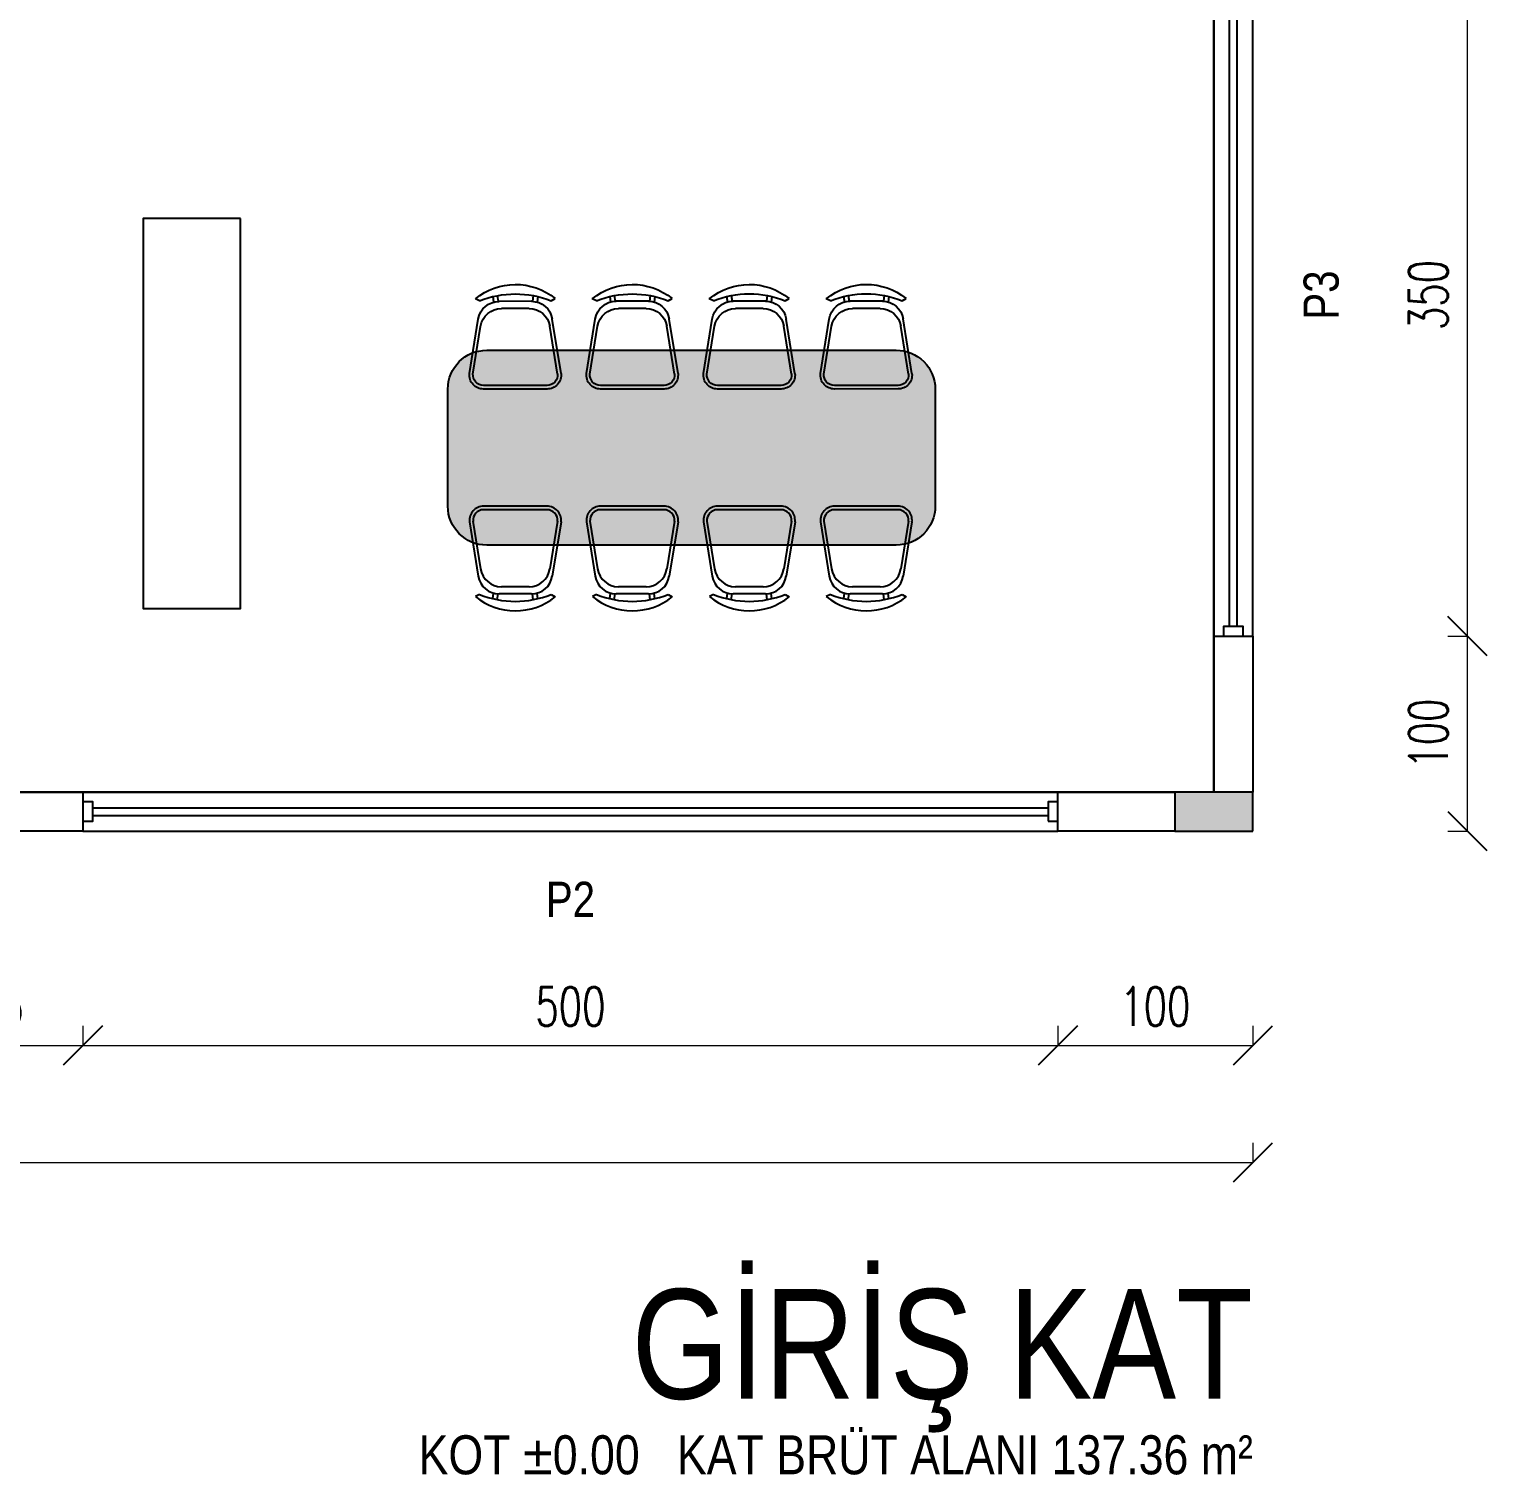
# Model space of a CAD drawing. Header units: centimetres. Extents: x -263 to 4030, y -2140 to 4833.
# Drawn here: x 732 to 1480, y -330 to 411 of the extents above; entities that cross this region are included whole.
import ezdxf
from ezdxf.enums import TextEntityAlignment as Align

# ---------------------------------------------------------------- set-up
doc = ezdxf.new("R2010")
doc.units = ezdxf.units.CM
doc.layers.get('0').update_dxf_attribs({"color": 5, "lineweight": 0})
doc.layers.add('0_IFC_Area', color=100, linetype='Continuous', plot=False)
for name, color, linetype in [('0_IFC_Dimension', 3, 'Continuous'), ('0_IFC_Hatch_Structure', 251, 'Continuous'), ('0_IFC_Stair_Text', 221, 'Continuous'), ('0_IFC_Text_Explanation_100', 231, 'Continuous'), ('0_IFC_Window_Text', 60, 'Continuous'), ('1_IFC_Concrete_Section', 50, 'Continuous'), ('2_IFC_Wall', 130, 'Continuous'), ('3_IFC_Window', 136, 'Continuous'), ('6_IFC_Furniture', 35, 'Continuous')]:
    doc.layers.add(name, color=color, linetype=linetype)
doc.styles.add('IFC_TEXT', font='ARIALN.TTF')
doc.styles.add('IFC_TEXT_DIM', font='romans.shx', dxfattribs={"width": 0.7})
doc.dimstyles.new('IFC_Dim100', dxfattribs={"dimtxt": 20, "dimasz": 20, "dimexe": 0.00125, "dimexo": 0.000625, "dimgap": 10, "dimtad": 1, "dimrnd": 0.5, "dimzin": 9, "dimtxsty": 'IFC_TEXT_DIM', "dimblk": 'OBLIQUE', "dimcen": -2.5, "dimclrd": 256, "dimclre": 256, "dimclrt": 256, "dimazin": 3, "dimtfac": 1, "dimtix": 1, "dimtmove": 1, "dimatfit": 3, "dimfxl": 10, "dimfxlon": 1, "dimtfillclr": 256, "dimlwd": -1, "dimlwe": 5})

# ---------------------------------------------------------------- blocks, each defined once
blk = doc.blocks.new('IFC_PENCERE_500')
at = {"layer": '3_IFC_Window'}
for points in [[(0, 20), (500, 20)], [(5, 12), (495, 12)], [(5, 8), (495, 8)], [(0, 0), (500, 0)]]:
    blk.add_lwpolyline(points, dxfattribs=at)
for points in [[(0, 5), (5, 5), (5, 15), (0, 15)], [(495, 5), (500, 5), (500, 15), (495, 15)]]:
    blk.add_lwpolyline(points, close=True, dxfattribs=at)
at = {"layer": '0_IFC_Window_Text', "style": 'IFC_TEXT'}
blk.add_attdef('TİP', text='', height=18, dxfattribs=at).set_placement((250, -35), align=Align.MIDDLE_CENTER)
at = {"layer": '0_IFC_Window_Text', "style": 'IFC_TEXT', "flags": 1}
for tag, p in [('YUKSEKLIK', (250, -60)), ('PARAPET', (250, -80))]:
    blk.add_attdef(tag, text='', height=12, dxfattribs=at).set_placement(p, align=Align.MIDDLE_CENTER)
blk = doc.blocks.new('IFC_PENCERE_350')
at = {"layer": '3_IFC_Window'}
for points in [[(0, 20), (350, 20)], [(5, 12), (345, 12)], [(5, 8), (345, 8)], [(0, 0), (350, 0)]]:
    blk.add_lwpolyline(points, dxfattribs=at)
for points in [[(0, 5), (5, 5), (5, 15), (0, 15)], [(345, 5), (350, 5), (350, 15), (345, 15)]]:
    blk.add_lwpolyline(points, close=True, dxfattribs=at)
at = {"layer": '0_IFC_Window_Text', "style": 'IFC_TEXT'}
blk.add_attdef('TİP', text='', height=18, dxfattribs=at).set_placement((175, -35), align=Align.MIDDLE_CENTER)
at = {"layer": '0_IFC_Window_Text', "style": 'IFC_TEXT', "flags": 1}
for tag, p in [('YUKSEKLIK', (175, -60)), ('PARAPET', (175, -80))]:
    blk.add_attdef(tag, text='', height=12, dxfattribs=at).set_placement(p, align=Align.MIDDLE_CENTER)
blk = doc.blocks.new('_Oblique')
at = {"color": 0, "linetype": 'ByBlock', "lineweight": -2}
blk.add_line((-0.5, -0.5), (0.5, 0.5), dxfattribs=at)
blk = doc.blocks.new('IFC_SANDALYE5')
blk.add_wipeout([(-7.916426776733587, -23.467957169748335), (-35.91251297826528, -18.971846217875456), (-36.96110885282619, -18.693039159028178), (-36.96110885282619, -18.693039159028178), (-38.00970473066346, -18.414232099309597), (-38.5193295878611, -18.191502819186784), (-39.02895444505874, -17.968773539063974), (-39.6659837381287, -17.593772631811213), (-40.30301303119867, -17.218771724557683), (-40.93444237980109, -16.751663582917896), (-41.208386638274035, -16.43102263146626), (-41.77411644497027, -16.00736418534636), (-41.99900640347119, -15.754550966466981), (-42.41994951698254, -15.313655398779), (-42.70662479358325, -14.946267884500715), (-42.91192000986582, -14.691465000327968), (-43.20996812294158, -14.26335354963692), (-43.32592119695637, -14.084084343599935), (-43.66505496451402, -13.509708071021189), (-43.83868134328832, -13.18042606104172), (-44.02529552326552, -12.769403301972554), (-44.21190970224596, -12.358380545098079), (-44.30804739156088, -12.112084395531069), (-44.41269079136183, -11.765179624555312), (-44.523834697109024, -11.47998766729093), (-44.61347187978082, -11.171978706250078), (-47.41465183732629, -11.572485697498996), (-47.41465183732629, -11.572485697498996), (-47.24416401458944, -12.249922474503414), (-47.057698812397696, -12.942124335282475), (-46.95636162798369, -13.310587392836773), (-46.840565384360765, -13.706314595330806), (-46.72476914653553, -14.102041777215103), (-46.62498569744765, -14.424574812180708), (-46.52520225198647, -14.74710783501624), (-46.40445488742191, -15.117746129244725), (-46.16835219124563, -15.824927238943502), (-46.052996858227885, -16.16147005898217), (-45.72977914796126, -17.054586866100724), (-45.72977914744414, -17.05458686748761), (-45.61617732556582, -17.35321061860366), (-45.32791033956497, -18.095639760164993), (-45.20747791519769, -18.39444412443133), (-46.417513470404806, -20.47052177249289), (-46.90781983170743, -19.835569856615713), (-46.915699912722964, -19.841654811638787), (-47.39812619001674, -19.200617944765323), (-47.77862448918242, -18.6588111620638), (-48.1591227883481, -18.11700437936228), (-48.679711490050636, -17.2894499852077), (-48.828157186585514, -16.668820703620476), (-49.200300191752405, -16.461895591053892), (-49.631919063558286, -15.67853495547094), (-50.06353793454183, -14.895174321381202), (-50.405053571443986, -14.191277887018643), (-50.74656920762325, -13.48738145414853), (-51.02249199108363, -12.845341591640214), (-51.298414774544014, -12.203301729131136), (-51.69251183161511, -11.118867812792901), (-52.08660888868545, -10.034433896453141), (-52.33300018548124, -9.196034199772978), (-52.57939148154114, -8.35763450559732), (-52.768491102017165, -7.56261351524476), (-52.957590721680035, -6.767592527828907), (-53.13439747337634, -5.780267148087481), (-53.311204224915045, -4.79294176947132), (-53.41733903770813, -3.9003747955211274), (-53.523473850420125, -3.007807822260933), (-53.625749395691415, -1.4804965024411831), (-53.62574939573042, -1.4804965024427117), (-53.65588778240844, -0.08494698442539299), (-53.82973982397107, 1.20987136189817), (-53.6113185334272, 1.611945830292889), (-53.49382869524847, 3.1478482171490665), (-53.40398165680598, 3.875473576946311), (-53.31413461770027, 4.603098938899227), (-53.122407123249204, 5.6634578395607384), (-52.93067962838276, 6.723816742517152), (-52.93067962793449, 6.723816744997174), (-52.523167090035656, 8.397275089675052), (-52.523166169866485, 8.397278473514037), (-52.20323265628958, 9.434824450276594), (-51.88329822381718, 10.472373806223313), (-51.673538377108, 11.04426852922405), (-51.16490780951757, 12.334139919896604), (-51.17354576914501, 12.3377356261845), (-50.86603708558946, 13.052116594844028), (-50.383235194506135, 14.087876142226554), (-49.75761084272841, 15.304323252526022), (-49.40527809280684, 15.922272216942586), (-48.87481414919877, 16.83028471126473), (-48.09042630703478, 18.016589830322197), (-48.14511166405946, 18.05891701780581), (-47.48415442815772, 18.912852385888584), (-46.88132610909556, 19.691687073774546), (-46.278497786830485, 20.470521765798217), (-45.20747791314911, 18.394444126801503), (-45.4306028022583, 17.825790627434642), (-45.78249834482166, 16.908472104298035), (-45.9112220001485, 16.559931413582525), (-46.19983559609517, 15.736798431262798), (-46.317356799966575, 15.382947418554195), (-46.54330083449466, 14.68546712936517), (-46.6517236645822, 14.34183785645637), (-46.651723673920145, 14.341837826083376), (-46.9098058276449, 13.460960460005534), (-47.015266847862556, 13.101004435014525), (-47.16817680991739, 12.539327350873492), (-47.355007258360494, 11.81161219211918), (-47.355007258360494, 11.563957833673522), (-44.613471878729754, 11.171978706345241), (-44.53600743650275, 11.428595492638884), (-44.37199362011972, 11.928415659917317), (-44.12422328189992, 12.54893562961314), (-43.96300231713545, 12.926252220723114), (-43.65094811909876, 13.494893735465922), (-43.33889392224852, 14.06353524804847), (-43.01886858968405, 14.518038278917542), (-42.4990621932074, 15.21268431370743), (-42.00735288124355, 15.75874760391544), (-41.71542463432784, 16.064667888130337), (-41.1311557383051, 16.590939903542527), (-40.69003450674101, 16.923263212112882), (-40.24891327969634, 17.255586517277617), (-39.96127953570445, 17.437118418193926), (-39.673645796232755, 17.61865031570537), (-38.77194674143752, 18.093027825612136), (-38.33849888718155, 18.284095346815395), (-37.55343091271938, 18.563922812497577), (-37.10714147959799, 18.709855206564733), (-36.509827226546854, 18.840850711020014), (-35.544403747495636, 19.03096376183161), (-35.07793533725635, 19.105877580406716), (-34.423353135985465, 19.21983212049231), (-7.916426778377499, 23.467957167016923), (-7.27462217647863, 23.474635902778882), (-6.6328175749194145, 23.481314638622692), (-6.6328175749194145, 23.481314638622692), (-5.534824771980183, 23.216840389906736), (-5.198220338577045, 23.219821133680952), (-4.436831970989331, 22.952366141659702), (-3.868931631327456, 22.654496133405633), (-3.868931631327456, 22.654496133405633), (-3.3010312973431724, 22.35662612772492), (-3.033203476473645, 22.166268961705953), (-2.3687616928912547, 21.642147641579143), (-1.7532175356742954, 21.012464268916563), (-1.5444871980765242, 20.759604000637193), (-1.0596911211051605, 20.06355733049523), (-0.8848338955225756, 19.742436789154688), (-0.8142669169683501, 19.629709991934323), (-0.41234795231527244, 18.70530961751463), (-0.31245273196678625, 18.401710520371118), (-0.08889315283011001, 17.36712588411253), (-0.01665234643974145, 16.649550054380835), (1.7462298274040222e-10, -16.303689399418257), (-0.06431000547588894, -16.744882668875007), (-0.14979627209453383, -17.33135385763167), (-0.17484641269822987, -17.880780734308097), (-0.45540980027040234, -18.782910874289936), (-0.6112270563530444, -19.20680343393043), (-1.1226703120168082, -20.164526597882215), (-1.4484111239191577, -20.600549039890726), (-1.7741519336413347, -21.036571478286298), (-2.071456812792789, -21.339359560925118), (-2.3687616908732707, -21.64214764254654), (-2.368762080583224, -21.642147995229802), (-3.247536829873013, -22.228392445844033), (-3.204296297156631, -22.29320957501949), (-3.6833799490226085, -22.586474087169798), (-4.4992766786758125, -22.96583104565427), (-4.872241388673189, -23.117024842010956), (-5.686992404481757, -23.293387882557774), (-5.676748245866648, -23.34071321002454), (-6.501743420289571, -23.46975092310459)]).dxf.layer = '6_IFC_Furniture'
blk.add_wipeout([(-45.20747791480537, 18.394444122579586), (-46.27849778578408, 20.47052176689803), (-46.27849778597928, 20.47052176689803), (-47.48415443221171, 18.91285238065025), (-47.484169658557875, 18.912831419475495), (-48.696682955510845, 17.12034824116924), (-49.052945342885295, 16.540221181358646), (-49.757610842728624, 15.304323252526302), (-50.38323519412103, 14.087876142975205), (-50.866037087969794, 13.052116589737388), (-51.46377853106546, 11.616163250055571), (-51.88329822314917, 10.472373808392604), (-52.523167089429876, 8.397275092160996), (-52.930679627837065, 6.723816744997045), (-52.930679627934666, 6.723816744997045), (-53.31413461856275, 4.603098934124695), (-53.493828695048364, 3.147848219768157), (-53.611318533374856, 1.6119458321608704), (-53.65570143685909, 0.024813350439437443), (-53.62574939569112, -1.4804965024409569), (-53.52347385041923, -3.0078078222614835), (-53.31120422499714, -4.792941768779663), (-52.95759072175639, -6.76759252739641), (-52.57939148227743, -8.357634503093749), (-52.08660888868523, -10.034433896453585), (-51.29841477454371, -12.203301729131233), (-50.74656920762256, -13.487381454148917), (-50.06353793526563, -14.895174319888646), (-50.06353793536322, -14.895174319888646), (-49.20030019175161, -16.461895591053796), (-48.1591227883485, -18.117004379362463), (-47.39812619001634, -19.200617944765224), (-46.41751347339904, -20.470521768465105), (-46.41751347349664, -20.470521768465105), (-45.20747791304858, -18.394444128831427), (-45.327910339564355, -18.09563976016492), (-45.50257550348437, -17.651834370278763), (-45.729779147646425, -17.054586866928446), (-46.052996858190774, -16.161470059084657), (-46.28370752430082, -15.48838441880293), (-46.52520225054193, -14.74710783968603), (-46.724769144352564, -14.102041784675606), (-46.95636162436727, -13.310587405985416), (-47.15903600042788, -12.573661264579457), (-47.24416401458892, -12.249922474503066), (-47.34249756952731, -11.56216922759318), (-44.61347187948057, -11.171978706207042), (-44.61347187948057, -11.171978706207042), (-44.21190970324261, -12.358380542902282), (-43.83868134328766, -13.180426061041885), (-42.99330006994819, -14.578880370510774), (-42.41994951721657, -15.313655398490305), (-41.578063289725904, -16.195446534444507), (-40.934442379801226, -16.751663582917836), (-40.30301303119789, -17.218771724557698), (-39.02895444505884, -17.968773539064117), (-38.00970473066382, -18.41423209930933), (-35.91251297498979, -18.97184621874673), (-35.912512972842606, -18.97184621874673), (-32.590700901036804, -19.50532206038775), (-30.610781150189137, -19.823292894376316), (-28.91722022460765, -20.095275118648562), (-27.107388792968994, -20.3859301368952), (-7.91642677886497, -23.467957169364897), (-6.501743420289031, -23.469750923104584), (-4.872241388672624, -23.11702484201099), (-4.126311968679147, -22.814637249296712), (-2.3687616910662044, -21.64214764239166), (-1.774151934517512, -21.03657147945877), (-1.1226703133205405, -20.164526600324137), (-0.6112270563525968, -19.206803433930784), (-0.2995925441876146, -18.35901831464786), (0, -16.303689400616747), (0, 16.303689398268872), (-0.033304692879056574, 16.995410710492195), (-0.1444816127803037, 17.738841057732472), (-0.31245273182836186, 18.401710520015087), (-0.7099766699383352, 19.421316247814133), (-1.0596911211046667, 20.063557330495385), (-1.544487196555611, 20.759603999009073), (-2.3687616910662044, 21.642147640043788), (-2.765375659770438, 21.97591179787247), (-3.3010312931776156, 22.356626125539947), (-4.436831969478842, 22.952366141272364), (-4.436831969381238, 22.952366141272364), (-6.632817574578425, 23.481314638540468), (-7.916426778376977, 23.46795716701702), (-35.912512972842606, 18.971846215618058), (-37.10714148025099, 18.709855206421935), (-37.10714148025099, 18.709855206421935), (-37.99972034518599, 18.41799041857331), (-37.999804165582816, 18.417958913566935), (-39.14599123397605, 17.909378005499548), (-39.673645796232364, 17.61865031570487), (-40.24891327517631, 17.2555865206821), (-41.13115573830515, 16.590939903542832), (-41.71542463432799, 16.06466788813033), (-42.29928112815813, 15.45282731969968), (-42.69884325825605, 14.97254130771573), (-43.33889392111145, 14.06353525011933), (-43.33889392111145, 14.06353525011933), (-43.96300231708588, 12.926252220812316), (-44.28544424671349, 12.171619038414029), (-44.4585429935258, 11.68521228141902), (-44.61347187948057, 11.171978703859175), (-47.414651837091455, 11.572485693791002), (-47.29536267962881, 12.050738690446046), (-47.168176800417825, 12.539327387364551), (-47.01526684096393, 13.101004460353685), (-46.65172367072212, 14.341837836996973), (-46.43487799826691, 15.02909642173259), (-46.19983560166585, 15.736798415375233), (-45.91122200096155, 16.559931411378912), (-45.65377468868111, 17.257012797216518), (-45.653727689711694, 17.257137132290268)]).dxf.layer = '6_IFC_Furniture'
at = {"layer": '6_IFC_Furniture'}
for p, q in [((-7.916426776733715, 23.46795716695488), (-35.91251297277632, 18.97184621542692)), ((-45.20747791306348, 18.39444412663579), (-46.27849778608651, 20.47052176762372)), ((-7.631007947784382, 21.69073008745909), (-32.17306498420658, 17.7493287557736)), ((-1.799999999639112, -16.30368940066546), (-1.799999999639112, 16.30368939787149)), ((1.74623e-10, -16.30368940066546), (1.74623e-10, 16.30368939787149)), ((-47.92639871669234, 9.226697136648), (-44.98850486689479, 8.806643073447049)), ((-47.4146518370253, 11.57248569373041), (-44.6134718794492, 11.1719787037)), ((-44.99999999982537, -8.308483742177486), (-44.99999999982537, 8.308483738452196)), ((-41.26055201125564, -7.085966282524168), (-41.26055201125564, 7.085966278798878)), ((-47.92639871669234, -9.22669714037329), (-44.98850486689479, -8.806643078103662)), ((-47.4146518370253, -11.5724856974557), (-44.6134718794492, -11.17197870649397)), ((-45.20747791306348, -18.39444412942976), (-46.41751347092212, -20.47052177041769)), ((-7.916426776733715, -23.46795716974884), (-35.91251297277632, -18.97184621915221)), ((-7.631007947784382, -21.69073009118438), (-32.17306498420658, -17.74932875949889))]:
    blk.add_line(p, q, dxfattribs=at)
for centre, radius, start, end in [((-7.200000000011641, 16.30368939787149), 7.199999999999971, 0, 95.71059314480036), ((-21.33055463788332, -0.0849469844251871), 32.32533314452469, 140.5137158452225, 219.0971889510352), ((1.74623e-10, -1.8626451e-09), 48.80647123125338, 157.8591128318951, 202.1408871681049), ((-34.20000000001164, 8.308483738452196), 10.8, 99.12367247003765, 180), ((-30.46055201144191, 7.085966278798878), 10.8, 99.12367247003765, 180), ((-7.200000000011641, 16.30368939787149), 5.399999999999972, 0, 95.71059314480036), ((-30.46055201144191, -7.085966282524168), 10.8, 180, 260.8763275299623), ((-34.20000000001164, -8.308483742177486), 10.8, 180, 260.8763275299623), ((-7.200000000011641, -16.30368940066546), 7.199999999999971, 264.2894068551997, 0), ((-7.200000000011641, -16.30368940066546), 5.399999999999972, 264.2894068551997, 0)]:
    blk.add_arc(centre, radius, start, end, dxfattribs=at)
blk = doc.blocks.new('A$Cbfd6f881')
at = {"layer": '6_IFC_Furniture'}
for p in [(3.415433700487483, 65.76359086758748), (3.415433700487483, 5.763590867762104), (3.415433700487483, -54.23640913247073), (3.415433700487483, -114.2364091327035)]:
    blk.add_blockref('IFC_SANDALYE5', p, dxfattribs=at)
at = {"layer": '6_IFC_Furniture', "xscale": -1, "rotation": 0.0070423099339223}
for p in [(63.54771644395078, 65.76728634197207), (63.55509113363223, 5.767286795366089), (63.56246582331369, -54.23271275164734), (63.56984051305335, -114.2327122986607)]:
    blk.add_blockref('IFC_SANDALYE5', p, dxfattribs=at)
at = {"layer": '6_IFC_Furniture', "true_color": 0xffffff}
h = blk.add_hatch(color=7, dxfattribs=at)
h.dxf.hatch_style = 1
edge = h.paths.add_edge_path()
edge.add_line((63.49481262767222, -149.6338941941067), (3.494812797580379, -149.6375815389474))
edge.add_arc((3.492969125130912, -129.6375816239597), 19.99999999996591, 180.0052817325154, 270.0052817325154, ccw=False)
edge.add_line((-16.5070307898568, -129.6394252964091), (-16.52638935047434, 80.36057381135468))
edge.add_arc((3.473610564564296, 80.36241748379689), 20.00000000001684, 90.00528173249461, 180.0052817324946, ccw=False)
edge.add_line((3.471766892122104, 100.3624173988355), (63.47176672215574, 100.3661047436908))
edge.add_arc((63.47361039462703, 80.36610482866672), 20.0000000000023, 0.005281732577884668, 90.005281732578, ccw=False)
edge.add_line((83.47361030965112, 80.36794850113802), (83.49296887021045, -129.6320506066258))
edge.add_arc((63.49296895520092, -129.6338942790971), 19.99999999998774, -89.994718267422, 0.005281732577884668, ccw=False)
at = {"layer": '6_IFC_Furniture'}
blk.add_lwpolyline([(63.49481262767222, -149.6338941941067), (3.494812797580379, -149.6375815389474, -0.4142135623730951), (-16.5070307898568, -129.6394252964091), (-16.52638935047434, 80.36057381135468, -0.4142135623730951), (3.471766892122104, 100.3624173988355), (63.47176672215574, 100.3661047436908, -0.4142135623730951), (83.47361030965112, 80.36794850113802), (83.49296887021045, -129.6320506066258, -0.4142135623730951)], format="xyb", close=True, dxfattribs=at)
blk = doc.blocks.new('*U101')
blk.add_wipeout([(0, -1.1368683772161603e-13), (199.99999999999983, -1.1368683772161603e-13), (199.99999999999983, -49.999999999956515), (0, -49.999999999956515)]).dxf.layer = '6_IFC_Furniture'
at = {"layer": '6_IFC_Furniture', "transparency": 33554687}
blk.add_lwpolyline([(0, -49.99999999995635), (0, 0), (199.9999999999999, 0), (199.9999999999999, -49.99999999995635)], close=True, dxfattribs=at)

msp = doc.modelspace()

# ---------------------------------------------------------------- hatches: boundary and pattern name
at = {"layer": '0_IFC_Hatch_Structure'}
msp.add_hatch(color=256, dxfattribs=at).paths.add_polyline_path([(1360, 0), (1360, 20), (1320, 20), (1320, 0)])

# ---------------------------------------------------------------- linework, layer by layer
at = {"layer": '0_IFC_Area'}
msp.add_lwpolyline([(1340, 20), (680, 20), (680, 990), (1340, 990)], close=True, dxfattribs=at)
at = {"layer": '1_IFC_Concrete_Section'}
msp.add_lwpolyline([(1360, 0), (1360, 20), (1320, 20), (1320, 0)], close=True, dxfattribs=at)
at = {"layer": '2_IFC_Wall'}
for points in [[(1340, 100), (1360, 100), (1360, 20), (1340, 20)], [(760, 20), (760, 0), (695, 0), (695, 20)], [(1260, 20), (1320, 20), (1320, 0), (1260, 0)]]:
    msp.add_lwpolyline(points, close=True, dxfattribs=at)

# ---------------------------------------------------------------- block references
at = {"rotation": 90}
msp.add_blockref('IFC_PENCERE_350', (1360, 100), dxfattribs=at).add_auto_attribs({'TİP': 'P3'})
msp.add_blockref('IFC_PENCERE_500', (760, 0)).add_auto_attribs({'TİP': 'P2'})

# ---------------------------------------------------------------- texts
at = {"layer": '0_IFC_Stair_Text', "insert": (1360, -235), "char_height": 56.25, "attachment_point": 3, "style": 'IFC_TEXT'}
msp.add_mtext('GİRİŞ KAT', dxfattribs=at)
at = {"layer": '0_IFC_Text_Explanation_100', "insert": (1360, -310), "char_height": 20, "attachment_point": 3, "style": 'IFC_TEXT'}
msp.add_mtext('KOT ±0.00   KAT BRÜT ALANI 137.36 m²', dxfattribs=at)

# ---------------------------------------------------------------- dimensions: what is measured, and where the dimension line sits
at = {"layer": '0_IFC_Dimension'}
for base, p1, p2, override in [((1470, 100), (1360, 100), (1360, 450), {"dimse1": 1, "dimclrd": 0, "dimclre": 0, "dimtix": 1, "dimtvp": 0}), ((1470, 0), (1360, 0), (1360, 100), {"dimclrd": 0, "dimclre": 0, "dimtix": 1, "dimtvp": 0})]:
    msp.add_linear_dim(base=base, p1=p1, p2=p2, angle=90, dimstyle='IFC_Dim100', override=override, dxfattribs=at).render()
for base, p1, p2, override in [((0, -170), (0, 0), (1360, 0), {"dimclrd": 0, "dimclre": 0, "dimtix": 1, "dimtvp": 0}), ((675, -110), (675, 0), (760, 0), {"dimse1": 1, "dimclrd": 0, "dimclre": 0, "dimtix": 1, "dimtvp": 0}), ((760, -110), (760, 0), (1260, 0), {"dimse1": 1, "dimclrd": 0, "dimclre": 0, "dimtix": 1, "dimtvp": 0}), ((1260, -110), (1260, 0), (1360, 0), {"dimse1": 1, "dimclrd": 0, "dimclre": 0, "dimtix": 1, "dimtvp": 0})]:
    msp.add_linear_dim(base=base, p1=p1, p2=p2, dimstyle='IFC_Dim100', override=override, dxfattribs=at).render()

# ---------------------------------------------------------------- next in the draw order: block references
at = {"xscale": -1, "rotation": 90}
msp.add_blockref('*U101', (790.8220651659046, 314.2396032118773), dxfattribs=at)
at = {"rotation": 90.00000000000003}
msp.add_blockref('A$Cbfd6f881', (1047.47254442703, 163.2291172062978), dxfattribs=at)

doc.saveas('drawing.dxf')
